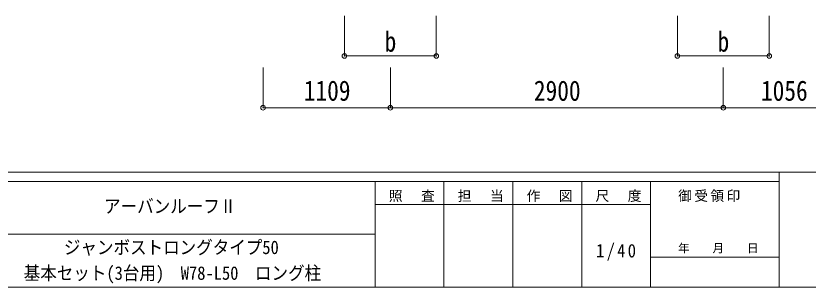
# Model space of a CAD drawing. Units: millimetres at full size, sheet at 1:40. Extents: x -11243 to 11243, y -7760 to 7760.
# Drawn here: x 473 to 7374, y -7760 to -5401 of the extents above; entities that cross this region are included whole.
import ezdxf
from ezdxf.enums import TextEntityAlignment as Align

# ---------------------------------------------------------------- set-up
doc = ezdxf.new("R2010")
doc.units = ezdxf.units.MM
doc.header["$LTSCALE"] = 40
doc.header["$PDMODE"] = 32
doc.header["$PDSIZE"] = 40
doc.layers.add('0-6_OTH_LINE', color=6, linetype='Continuous', lineweight=9)
doc.layers.add('F-0_240', color=7, linetype='Continuous', lineweight=9)
doc.styles.add('ＭＳ ゴシック', font='')
doc.styles.get('ＭＳ ゴシック').set_extended_font_data('MS Gothic')

msp = doc.modelspace()

# ---------------------------------------------------------------- linework, layer by layer
at = {"layer": '0-6_OTH_LINE'}
for p, q in [((3335.03, -5749.69), (3335.03, -5400.69)), ((4135.03, -5749.69), (4135.03, -5400.69)), ((6234.95, -5749.69), (6234.95, -5400.69)), ((7034.95, -5749.69), (7034.95, -5400.69)), ((3335.03, -5749.69), (4135.03, -5749.69)), ((6234.95, -5749.69), (7034.95, -5749.69)), ((2626.47, -6199.69), (2626.47, -5849.69)), ((3735.07, -6199.69), (3735.07, -5849.69)), ((6634.95, -6199.69), (6634.95, -5849.69)), ((2626.47, -6199.69), (3735.07, -6199.69)), ((3735.07, -6199.69), (6634.95, -6199.69)), ((6634.95, -6199.69), (7691.01, -6199.69))]:
    msp.add_line(p, q, dxfattribs=at)
for p in [(3335.03, -5749.69), (4135.03, -5749.69), (6234.95, -5749.69), (7034.95, -5749.69), (2626.47, -6199.69), (3735.07, -6199.69), (6634.95, -6199.69)]:
    msp.add_point(p, dxfattribs=at)
at = {"layer": 'F-0_240', "color": 5}
for p, q in [((-11242.74, -6760), (10677.26, -6760)), ((7121.58, -6760), (7121.58, -7760)), ((-11242.74, -6840), (7121.58, -6840)), ((3601.58, -6840), (3601.58, -7760)), ((4201.58, -6840), (4201.58, -7760)), ((4801.58, -6840), (4801.58, -7760)), ((5401.58, -6840), (5401.58, -7760)), ((6001.58, -6840), (6001.58, -7760)), ((3601.58, -7040), (6001.58, -7040)), ((-4598.42, -7300), (3601.58, -7300)), ((6001.58, -7500), (7121.58, -7500)), ((-11242.74, -7760), (10677.26, -7760))]:
    msp.add_line(p, q, dxfattribs=at)

# ---------------------------------------------------------------- texts
at = {"layer": '0-6_OTH_LINE', "color": 7, "style": 'ＭＳ ゴシック', "width": 0.85}
for s, p in [('b', (3685.03, -5764.69)), ('b', (6584.95, -5764.69)), ('1109', (2980.77, -6191.69)), ('2900', (4985.01, -6191.69)), ('1056', (6962.98, -6191.69))]:
    msp.add_text(s, height=176, dxfattribs=at).set_placement(p, align=Align.BOTTOM_LEFT)
at = {"layer": 'F-0_240', "style": 'ＭＳ ゴシック', "width": 0.9}
for s, p in [('アーバンルーフⅡ', (1241.58, -7150)), ('ジャンボストロングタイプ50', (891.58, -7507.84)), ('基本セット(3台用)\u3000W78-L50\u3000ロング柱', (541.58, -7731.34))]:
    msp.add_text(s, height=117.3, dxfattribs=at).set_placement(p, align=Align.BOTTOM_LEFT)
at = {"layer": 'F-0_240', "style": 'ＭＳ ゴシック'}
msp.add_text('年\u3000\u3000月\u3000\u3000日', height=73.31, dxfattribs=at).set_placement((6241.58, -7480), align=Align.BOTTOM_LEFT)
at = {"layer": 'F-0_240', "attachment_point": 7, "style": 'ＭＳ ゴシック'}
for s, insert, char_height in [('\\T1.17;照\u3000査', (3721.58, -7020), 87.98), ('\\T1.17;担\u3000当', (4321.58, -7020), 87.98), ('\\T1.17;作\u3000図', (4921.58, -7020), 87.98), ('\\T1.17;尺\u3000度', (5521.58, -7020), 87.98), ('\\T1.17;御受領印', (6241.58, -7020), 87.98), ('\\T1.28;\\W0.9;1/40', (5526.58, -7530), 117.3)]:
    msp.add_mtext(s, dxfattribs=dict(at, insert=insert, char_height=char_height))

doc.saveas('drawing.dxf')
